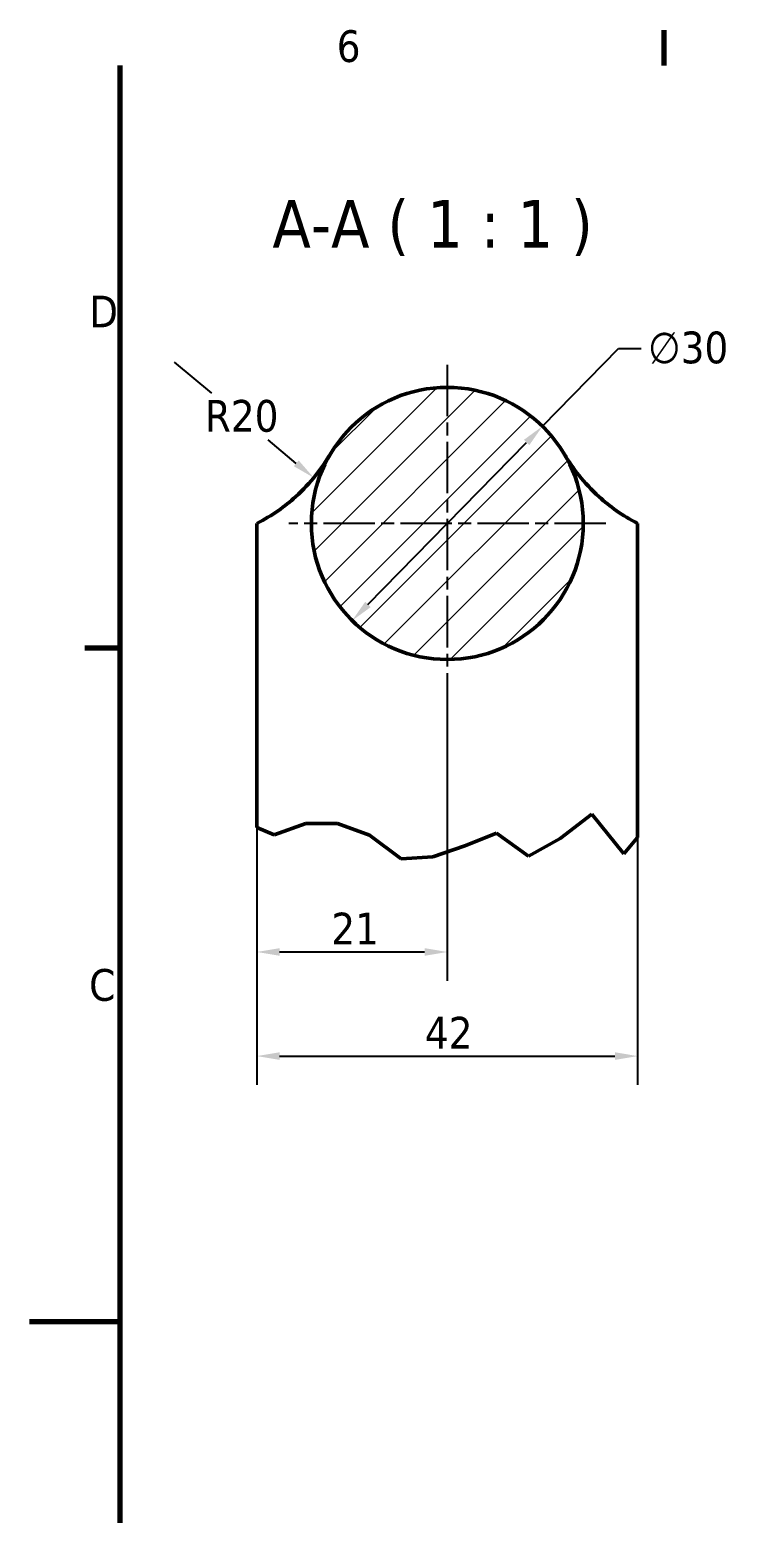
# Model space of a CAD drawing. Header units: millimetres. Extents: x 0 to 420, y 0 to 297.
# Drawn here: x 0 to 78.3, y 127.4 to 291 of the extents above; entities that cross this region are included whole.
import ezdxf

# ---------------------------------------------------------------- set-up
doc = ezdxf.new("R2010")
doc.units = ezdxf.units.MM
doc.linetypes.add('CHAIN', pattern=[0.3543, 0.2362, -0.0295, 0.0591, -0.0295])
for name, color, linetype, lineweight in [('Border (ISO)', 7, 'Continuous', 70), ('Break Line (ISO)', 7, 'Continuous', 50), ('Center Mark (ISO)', 7, 'Continuous', 25), ('Dimension (ISO)', 7, 'Continuous', 25), ('Hatch (ISO)', 7, 'Continuous', 18), ('Symbol (ISO)', 7, 'Continuous', 25), ('Visible (ISO)', 7, 'Continuous', 50)]:
    doc.layers.add(name, color=color, linetype=linetype, lineweight=lineweight)
doc.styles.add('Label Text (ISO)', font='tahoma.ttf')
doc.styles.add('Note Text (ISO)', font='tahoma.ttf')
doc.dimstyles.new('Default - Method 1b (ISO)', dxfattribs={"dimtxt": 3.5, "dimasz": 2.5, "dimexe": 3.175, "dimexo": 0, "dimgap": 0.762, "dimtad": 1, "dimtoh": 1, "dimrnd": 1e-08, "dimtxsty": 'Note Text (ISO)', "dimcen": 0.09, "dimdle": 10, "dimclrd": 256, "dimclre": 256, "dimclrt": 256, "dimazin": 2, "dimtfac": 1, "dimtmove": 0, "dimatfit": 3, "dimfxl": 0, "dimtolj": 1, "dimlwd": -1, "dimlwe": -1, "dimarcsym": 0})

# ---------------------------------------------------------------- blocks, each defined once
blk = doc.blocks.new('Borders Default Border')
at = {"layer": 'Border (ISO)'}
for p, q in [((70, 287), (70, 290.9)), ((10, 222.75), (6.1, 222.75))]:
    blk.add_line(p, q, dxfattribs=at)
at = {"layer": 'Border (ISO)', "flags": 128}
for points in [[(10, 10), (10, 287)], [(0, 148.5), (10, 148.5)]]:
    blk.add_lwpolyline(points, dxfattribs=at)
at = {"layer": 'Border (ISO)', "char_height": 3.5, "attachment_point": 7, "style": 'Note Text (ISO)'}
for s, insert in [('6', (33.88, 287.33)), ('D', (6.57, 258.13)), ('C', (6.56, 183.81))]:
    blk.add_mtext(s, dxfattribs=dict(at, insert=insert))
blk = doc.blocks.new('*D48')
at = {"layer": 'Defpoints', "color": 0}
for p in [(56.58, 247.23), (35.58, 225.8)]:
    blk.add_point(p, dxfattribs=at)
at = {"layer": 'Dimension (ISO)'}
for p, q in [((56.58, 247.23), (64.96, 255.79)), ((64.96, 255.79), (67.46, 255.79)), ((37.33, 227.59), (54.83, 245.44))]:
    blk.add_line(p, q, dxfattribs=at)
for points in [[(54.53, 245.73), (55.13, 245.15), (56.58, 247.23)], [(37.03, 227.88), (37.63, 227.29), (35.58, 225.8)]]:
    blk.add_solid(points, dxfattribs=at)
at = {"layer": 'Dimension (ISO)', "insert": (68.23, 257.67), "char_height": 3.5, "attachment_point": 1, "style": 'Note Text (ISO)'}
blk.add_mtext('\\A1;∅30', dxfattribs=at)
blk = doc.blocks.new('*D49')
at = {"layer": 'Defpoints', "color": 0}
for p in [(15.94, 254.3), (31.35, 241.55)]:
    blk.add_point(p, dxfattribs=at)
at = {"layer": 'Dimension (ISO)'}
for p, q in [((15.94, 254.3), (20.06, 250.89)), ((29.42, 243.14), (26.3, 245.72))]:
    blk.add_line(p, q, dxfattribs=at)
blk.add_solid([(29.68, 243.46), (29.15, 242.82), (31.35, 241.55)], dxfattribs=at)
at = {"layer": 'Dimension (ISO)', "insert": (19.33, 250.13), "char_height": 3.5, "attachment_point": 1, "style": 'Note Text (ISO)'}
blk.add_mtext('\\A1;R20', dxfattribs=at)
blk = doc.blocks.new('*D50')
at = {"layer": 'Defpoints', "color": 0}
for p in [(46.08, 219.01), (25.08, 215.09), (46.08, 189.26)]:
    blk.add_point(p, dxfattribs=at)
at = {"layer": 'Dimension (ISO)'}
for p, q in [((46.08, 219.01), (46.08, 186.08)), ((25.08, 215.09), (25.08, 186.08)), ((27.58, 189.26), (43.58, 189.26))]:
    blk.add_line(p, q, dxfattribs=at)
for points in [[(27.58, 189.68), (27.58, 188.84), (25.08, 189.26)], [(43.58, 189.68), (43.58, 188.84), (46.08, 189.26)]]:
    blk.add_solid(points, dxfattribs=at)
at = {"layer": 'Dimension (ISO)', "insert": (33.28, 193.59), "char_height": 3.5, "attachment_point": 1, "style": 'Note Text (ISO)'}
blk.add_mtext('\\A1;21', dxfattribs=at)
blk = doc.blocks.new('*D51')
at = {"layer": 'Defpoints', "color": 0}
for p in [(25.08, 215.09), (67.08, 215.09), (67.08, 177.78)]:
    blk.add_point(p, dxfattribs=at)
at = {"layer": 'Dimension (ISO)'}
for p, q in [((25.08, 215.09), (25.08, 174.6)), ((67.08, 215.09), (67.08, 174.6)), ((27.58, 177.78), (64.58, 177.78))]:
    blk.add_line(p, q, dxfattribs=at)
for points in [[(27.58, 178.2), (27.58, 177.36), (25.08, 177.78)], [(64.58, 178.2), (64.58, 177.36), (67.08, 177.78)]]:
    blk.add_solid(points, dxfattribs=at)
at = {"layer": 'Dimension (ISO)', "insert": (43.61, 182.11), "char_height": 3.5, "attachment_point": 1, "style": 'Note Text (ISO)'}
blk.add_mtext('\\A1;42', dxfattribs=at)

msp = doc.modelspace()

# ---------------------------------------------------------------- hatches: boundary and pattern name
at = {"layer": 'Hatch (ISO)'}
h = msp.add_hatch(dxfattribs=at)
h.set_pattern_fill('ANSI31', color=256, scale=25.4, style=0)
h.set_pattern_definition([(45, (0, 0), (-2.245064, 2.245064), [])])
edge = h.paths.add_edge_path()
edge.add_ellipse((46.0807, 236.5138), major_axis=(0, 15), ratio=1, start_angle=0, end_angle=360)

# ---------------------------------------------------------------- linework, layer by layer
at = {"layer": 'Break Line (ISO)'}
for p, q in [((26.9645, 202.1665), (25.0807, 202.9719)), ((30.4716, 203.4202), (26.9645, 202.1665)), ((33.9786, 203.437), (30.4716, 203.4202)), ((37.4857, 202.1227), (33.9786, 203.437)), ((62.0353, 204.4709), (58.5282, 201.7584)), ((65.5423, 200.0665), (62.0353, 204.4709)), ((40.9928, 199.5401), (37.4857, 202.1227)), ((51.514, 202.3765), (48.007, 200.9692)), ((55.0211, 199.829), (51.514, 202.3765)), ((58.5282, 201.7584), (55.0211, 199.829)), ((67.0807, 201.8895), (65.5423, 200.0665)), ((44.4999, 199.7543), (40.9928, 199.5401)), ((48.007, 200.9692), (44.4999, 199.7543))]:
    msp.add_line(p, q, dxfattribs=at)
at = {"layer": 'Center Mark (ISO)', "linetype": 'CHAIN', "ltscale": 23.990969}
for p, q in [((46.0807, 254.0138), (46.0807, 219.0138)), ((63.5807, 236.5138), (28.5807, 236.5138))]:
    msp.add_line(p, q, dxfattribs=at)
at = {"layer": 'Visible (ISO)'}
for p, q in [((25.0807, 236.5138), (25.0807, 215.0895)), ((67.0807, 215.0895), (67.0807, 236.5138)), ((25.0807, 215.0895), (25.0807, 202.9719)), ((67.0807, 201.8895), (67.0807, 215.0895))]:
    msp.add_line(p, q, dxfattribs=at)
msp.add_circle((46.0807, 236.5138), 15, dxfattribs=at)
for points, knots in [([(25.0807, 236.5138), (26.7737, 237.384), (28.1707, 238.4017), (31.0227, 240.9742), (32.2581, 242.6068), (33.1587, 244.1312), (33.1605, 244.1342), (33.1623, 244.1372)], [-1.48427975, -1.48427975, -1.48427975, -1.48427975, -0.87910097, -0.87910097, 0, 0, 0.00173205, 0.00173205, 0.00173205, 0.00173205]), ([(58.999, 244.1372), (59.0008, 244.1342), (59.0026, 244.1312), (59.9032, 242.6068), (61.1386, 240.9742), (63.9906, 238.4017), (65.3876, 237.384), (67.0807, 236.5138)], [-1.68560186, -1.68560186, -1.68560186, -1.68560186, -1.68363717, -1.68363717, -0.68646185, -0.68646185, 0, 0, 0, 0])]:
    msp.add_open_spline(points, degree=3, knots=knots, dxfattribs=at)

# ---------------------------------------------------------------- block references
msp.add_blockref('Borders Default Border', (0, 0))

# ---------------------------------------------------------------- texts
at = {"layer": 'Symbol (ISO)', "insert": (26.7871, 265.9874), "char_height": 5.25, "attachment_point": 7, "style": 'Label Text (ISO)'}
msp.add_mtext('A-A ( 1 : 1 )', dxfattribs=at)

# ---------------------------------------------------------------- dimensions: what is measured, and where the dimension line sits
at = {"layer": 'Dimension (ISO)'}
dim = msp.add_diameter_dim_2p(p1=(35.5823, 225.8), p2=(56.579, 247.2276), dimstyle='Default - Method 1b (ISO)', override={"dimgap": 0.762, "dimtad": 0, "dimtih": 1, "dimdec": 2, "dimlfac": 1, "dimtol": 0, "dimlim": 0, "dimtp": 0, "dimtm": 0, "dimtdec": 2, "dimatfit": 2}, dxfattribs=at)
dim.commit()
dim.dimension.update_dxf_attribs({"geometry": '*D48', "text_midpoint": (72.5597, 255.7855), "dimtype": 163})
dim = msp.add_radius_dim(center=(15.9414, 254.2978), mpoint=(31.3451, 241.5493), dimstyle='Default - Method 1b (ISO)', override={"dimgap": 0.762, "dimtih": 1, "dimdec": 2, "dimlfac": 1.000252, "dimcen": 0, "dimdle": 0, "dimtol": 0, "dimlim": 0, "dimtp": 0, "dimtm": 0, "dimtdec": 2, "dimtofl": 0, "dimtmove": 2}, dxfattribs=at)
dim.commit()
dim.dimension.update_dxf_attribs({"geometry": '*D49', "text_midpoint": (23.179, 248.3078), "dimtype": 164})
dim = msp.add_linear_dim(base=(46.0807, 189.2588), p1=(25.0807, 215.0895), p2=(46.0807, 219.0138), angle=180, dimstyle='Default - Method 1b (ISO)', override={"dimgap": 0.762, "dimtoh": 0, "dimdec": 2, "dimtol": 0, "dimlim": 0, "dimtp": 0, "dimtm": 0, "dimtdec": 2, "dimtofl": 0, "dimatfit": 1}, dxfattribs=at)
dim.commit()
dim.dimension.update_dxf_attribs({"geometry": '*D50', "text_midpoint": (35.5807, 189.2588), "dimtype": 160})
dim = msp.add_linear_dim(base=(67.0807, 177.7793), p1=(25.0807, 215.0895), p2=(67.0807, 215.0895), dimstyle='Default - Method 1b (ISO)', override={"dimgap": 0.762, "dimtoh": 0, "dimdec": 2, "dimtol": 0, "dimlim": 0, "dimtp": 0, "dimtm": 0, "dimtdec": 2, "dimtofl": 0, "dimatfit": 1}, dxfattribs=at)
dim.commit()
dim.dimension.update_dxf_attribs({"geometry": '*D51', "text_midpoint": (46.0807, 177.7793), "dimtype": 160})

doc.saveas('drawing.dxf')
